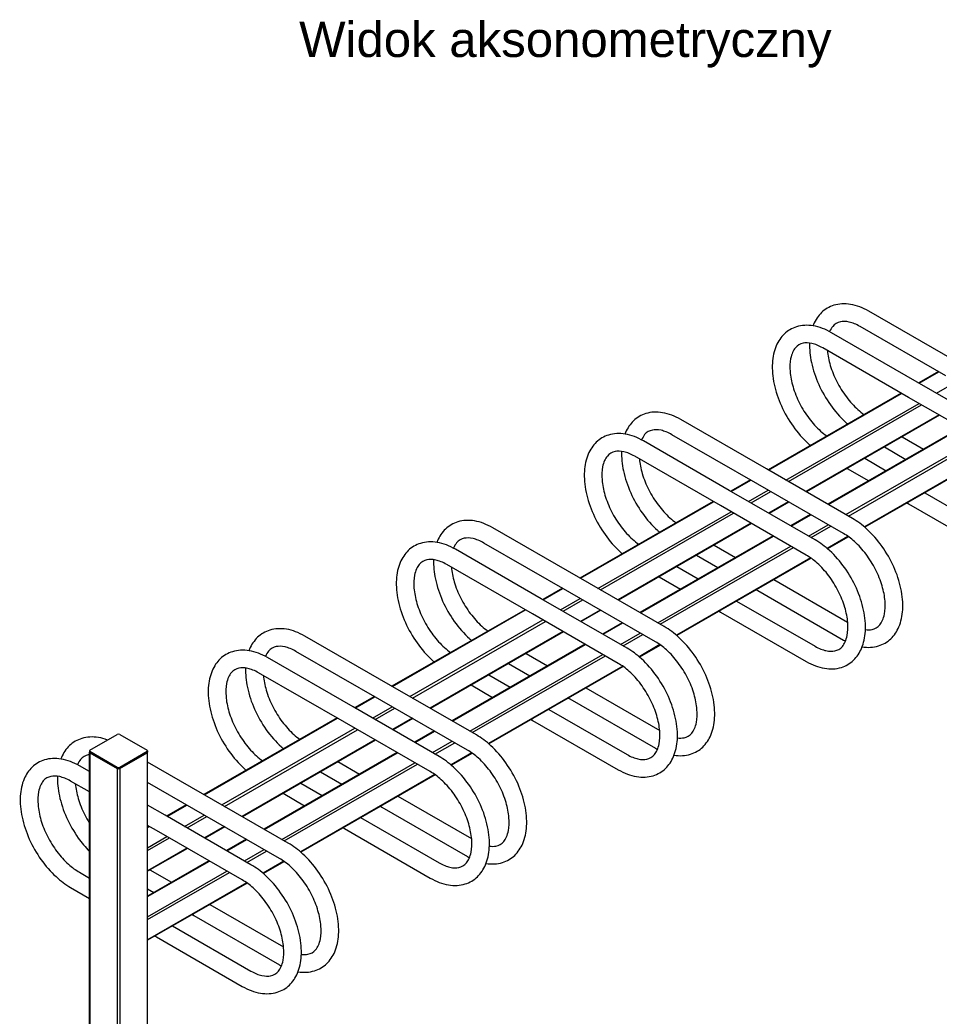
# Model space of a CAD drawing. Header units: millimetres. Extents: x 26080 to 30804, y 14395 to 20634.
# Drawn here: x 28610 to 29917, y 15692 to 17108 of the extents above; entities that cross this region are included whole.
import ezdxf

# ---------------------------------------------------------------- set-up
doc = ezdxf.new("R2010")
doc.units = ezdxf.units.MM
doc.header["$LTSCALE"] = 3
doc.layers.add('Krawędzie widoczneARTUR', color=7, linetype='Continuous', lineweight=50)
doc.layers.add('Widoczne krawędzie styczneARTUR', color=7, linetype='Continuous', lineweight=35)
doc.styles.get("Standard").update_dxf_attribs({"font": 'arial.ttf'})

msp = doc.modelspace()

# ---------------------------------------------------------------- linework, layer by layer
at = {"layer": 'Krawędzie widoczneARTUR', "lineweight": 18}
for p, q in [((29939.1, 16624.1), (29817.2, 16694.4)), ((29926.7, 16602.4), (29804.7, 16672.7)), ((29886.1, 16593.6), (29764.1, 16663.8)), ((29873.6, 16571.9), (29751.7, 16642.1)), ((29916.2, 16608.5), (29888.2, 16592.4)), ((30008.1, 16523.3), (29886.1, 16593.6)), ((29863.1, 16578), (29673.9, 16469)), ((29995.6, 16501.7), (29873.6, 16571.9)), ((29671.9, 16470.2), (29549.9, 16540.4)), ((29917.7, 16546.5), (29728.5, 16437.6)), ((29948.3, 16528.9), (29759.1, 16420)), ((29659.4, 16448.5), (29537.4, 16518.8)), ((29864.5, 16515.9), (29895.1, 16498.3)), ((29618.8, 16439.7), (29496.9, 16509.9)), ((30002.5, 16497.2), (29811.5, 16387.3)), ((29839.4, 16501.4), (29870, 16483.8)), ((29606.4, 16418), (29484.4, 16488.2)), ((29811.4, 16485.3), (29842, 16467.7)), ((29793.8, 16399.9), (29671.9, 16470.2)), ((29786.4, 16470.9), (29817, 16453.3)), ((29648.9, 16454.6), (29620.9, 16438.5)), ((29740.8, 16369.4), (29618.8, 16439.7)), ((29781.4, 16378.3), (29659.4, 16448.5)), ((29896.6, 16436.3), (30008.1, 16372.1)), ((29595.8, 16424), (29406.6, 16315.1)), ((29728.3, 16347.7), (29606.4, 16418)), ((29703.5, 16423.1), (29675.5, 16407)), ((29871.6, 16421.8), (29873.6, 16420.7)), ((29873.6, 16420.7), (29995.6, 16350.4)), ((29734, 16405.5), (29706.1, 16389.4)), ((29404.6, 16316.3), (29282.6, 16386.5)), ((29650.4, 16392.6), (29461.2, 16283.6)), ((29681, 16375), (29491.8, 16266)), ((29788.2, 16373.8), (29758.5, 16356.7)), ((29351.5, 16285.7), (29229.6, 16356)), ((29392.1, 16294.6), (29270.1, 16364.8)), ((29597.2, 16361.9), (29627.8, 16344.3)), ((29735.2, 16343.3), (29544.3, 16233.3)), ((29572.1, 16347.5), (29602.7, 16329.9)), ((29339.1, 16264.1), (29217.1, 16334.3)), ((29544.2, 16331.4), (29574.7, 16313.8)), ((29526.5, 16246), (29404.6, 16316.3)), ((29519.1, 16317), (29549.7, 16299.4)), ((29682.4, 16312.9), (29787.1, 16252.6)), ((29381.6, 16300.7), (29353.6, 16284.5)), ((29657.3, 16298.5), (29659.4, 16297.3)), ((29473.5, 16215.5), (29351.5, 16285.7)), ((29514.1, 16224.4), (29392.1, 16294.6)), ((29659.4, 16297.3), (29781.4, 16227)), ((29328.5, 16270.1), (29139.3, 16161.2)), ((29436.2, 16269.2), (29408.2, 16253.1)), ((29629.3, 16282.3), (29740.8, 16218.2)), ((29461, 16193.8), (29339.1, 16264.1)), ((29604.3, 16267.9), (29606.4, 16266.7)), ((29606.4, 16266.7), (29728.3, 16196.5)), ((29466.8, 16251.6), (29438.8, 16235.5)), ((29137.3, 16162.4), (29015.3, 16232.6)), ((29383.1, 16238.7), (29193.9, 16129.7)), ((29413.7, 16221.1), (29224.5, 16112.1)), ((29520.9, 16219.9), (29491.2, 16202.8)), ((29084.3, 16131.8), (28962.3, 16202.1)), ((29124.8, 16140.7), (29002.8, 16210.9)), ((29329.9, 16208), (29360.5, 16190.4)), ((29467.9, 16189.4), (29277, 16079.4)), ((29304.9, 16193.6), (29335.4, 16176)), ((29071.8, 16110.1), (28949.8, 16180.4)), ((29276.9, 16177.5), (29307.5, 16159.9)), ((29259.3, 16092.1), (29137.3, 16162.4)), ((29251.8, 16163.1), (29282.4, 16145.4)), ((29415.1, 16159), (29519.9, 16098.6)), ((29114.3, 16146.7), (29086.3, 16130.6)), ((29390, 16144.5), (29392.1, 16143.4)), ((29392.1, 16143.4), (29514.1, 16073.1)), ((29206.2, 16061.6), (29084.3, 16131.8)), ((29246.8, 16070.4), (29124.8, 16140.7)), ((29362.1, 16128.4), (29473.5, 16064.2)), ((29061.3, 16116.2), (28872.1, 16007.2)), ((29168.9, 16115.3), (29140.9, 16099.2)), ((29337, 16114), (29339.1, 16112.8)), ((29193.8, 16039.9), (29071.8, 16110.1)), ((29339.1, 16112.8), (29461, 16042.6)), ((28710, 16070.4), (28748.9, 16092.8)), ((28752.4, 16092.8), (28791.3, 16070.4)), ((29199.5, 16097.7), (29171.5, 16081.6)), ((29115.9, 16084.8), (28926.7, 15975.8)), ((28709.2, 16069.4), (28709.2, 16067.8)), ((28709.2, 15418.9), (28709.2, 16067.8)), ((28748.9, 16046), (28710, 16068.4)), ((28748.9, 16044.3), (28710, 16066.7)), ((28710, 16066.7), (28748.9, 16044.3)), ((28791.3, 16068.4), (28752.4, 16046)), ((28791.3, 16066.7), (28752.4, 16044.3)), ((28752.4, 16044.3), (28791.3, 16066.7)), ((28792, 16069.4), (28792, 16067.8)), ((28792, 15418.9), (28792, 16067.8)), ((29146.4, 16067.1), (28957.2, 15958.2)), ((29253.7, 16066), (29223.9, 16048.9)), ((28709.2, 16039.9), (28695, 16048.1)), ((28870, 16008.4), (28792, 16053.3)), ((29062.6, 16054.1), (29093.2, 16036.5)), ((29200.6, 16035.5), (29009.7, 15925.5)), ((29037.6, 16039.7), (29068.2, 16022.1)), ((28709.2, 16011.1), (28682.5, 16026.5)), ((28857.5, 15986.8), (28792, 16024.5)), ((29009.6, 16023.6), (29040.2, 16006)), ((28992, 15938.2), (28870, 16008.4)), ((28984.5, 16009.1), (29015.1, 15991.5)), ((29147.8, 16005), (29252.6, 15944.7)), ((28817, 15977.9), (28792, 15992.3)), ((28847, 15992.8), (28819, 15976.7)), ((28979.5, 15916.5), (28857.5, 15986.8)), ((29122.8, 15990.6), (29124.8, 15989.4)), ((29124.8, 15989.4), (29246.8, 15919.2)), ((28938.9, 15907.6), (28817, 15977.9)), ((29094.8, 15974.5), (29206.2, 15910.3)), ((28804.5, 15956.2), (28792, 15963.4)), ((28794, 15962.3), (28792, 15961.2)), ((28901.6, 15961.4), (28873.6, 15945.3)), ((29069.7, 15960.1), (29071.8, 15958.9)), ((29071.8, 15958.9), (29193.8, 15888.7)), ((28926.5, 15886), (28804.5, 15956.2)), ((28932.2, 15943.8), (28904.2, 15927.7)), ((28848.6, 15930.8), (28792, 15898.3)), ((28879.2, 15913.2), (28792, 15863)), ((28986.4, 15912.1), (28956.6, 15895)), ((28695, 15896.9), (28709.2, 15888.7)), ((28795.3, 15900.2), (28825.9, 15882.6)), ((28682.5, 15875.2), (28709.2, 15859.8)), ((28933.3, 15881.5), (28792, 15800.2)), ((28792, 15873.2), (28800.9, 15868.1)), ((28880.5, 15851.1), (28985.3, 15790.8)), ((28855.5, 15836.7), (28857.5, 15835.5)), ((28857.5, 15835.5), (28979.5, 15765.3)), ((28827.5, 15820.6), (28938.9, 15756.4)), ((28802.4, 15806.2), (28804.5, 15805)), ((28804.5, 15805), (28926.5, 15734.7))]:
    msp.add_line(p, q, dxfattribs=at)
for centre, major_axis, ratio, start_param, end_param in [((29879.9, 16431.5), (-6.2, -10.8), 0.578093, 5.99297, 6.283185), ((29879.9, 16431.5), (-6.2, -10.8), 0.578093, 5.99297, 6.283185), ((29665.6, 16308.1), (-6.2, -10.8), 0.578093, 5.99297, 6.283185), ((29665.6, 16308.1), (-6.2, -10.8), 0.578093, 5.99297, 6.283185), ((29612.6, 16277.6), (-6.2, -10.8), 0.578093, 5.99297, 6.283185), ((29612.6, 16277.6), (-6.2, -10.8), 0.578093, 5.99297, 6.283185), ((29398.3, 16154.2), (-6.2, -10.8), 0.578093, 5.99297, 6.283185), ((29398.3, 16154.2), (-6.2, -10.8), 0.578093, 5.99297, 6.283185), ((29345.3, 16123.7), (-6.2, -10.8), 0.578093, 5.99297, 6.283185), ((29345.3, 16123.7), (-6.2, -10.8), 0.578093, 5.99297, 6.283185), ((28750.6, 16091.8), (2.5, 0), 0.575862, 0.785398, 2.356194), ((28711.7, 16069.4), (-2.5, 0), 0.575862, 5.497787, 7.068583), ((28711.7, 16067.8), (-2.5, 0), 0.575862, 0, 0.785398), ((28711.7, 16067.8), (-2.5, 0), 0.575862, 0, 0.785398), ((28789.5, 16069.4), (2.5, 0), 0.575862, 5.497787, 7.068583), ((28789.5, 16067.8), (2.5, 0), 0.575862, 5.497787, 6.283185), ((28789.5, 16067.8), (2.5, 0), 0.575862, 5.497787, 6.283185), ((28750.6, 16047), (-2.5, 0), 0.575862, 0.785398, 2.356194), ((28750.6, 16045.4), (-2.5, 0), 0.575862, 0.785398, 2.356194), ((28750.6, 16045.4), (2.5, 0), 0.575862, 3.926991, 5.497787), ((29131, 16000.3), (-6.2, -10.8), 0.578093, 5.99297, 6.283185), ((29131, 16000.3), (-6.2, -10.8), 0.578093, 5.99297, 6.283185), ((29078, 15969.7), (-6.2, -10.8), 0.578093, 5.99297, 6.283185), ((29078, 15969.7), (-6.2, -10.8), 0.578093, 5.99297, 6.283185), ((28863.8, 15846.4), (-6.2, -10.8), 0.578093, 5.99297, 6.283185), ((28863.8, 15846.4), (-6.2, -10.8), 0.578093, 5.99297, 6.283185), ((28810.7, 15815.8), (-6.2, -10.8), 0.578093, 5.99297, 6.283185), ((28810.7, 15815.8), (-6.2, -10.8), 0.578093, 5.99297, 6.283185)]:
    msp.add_ellipse(centre, major_axis=major_axis, ratio=ratio, start_param=start_param, end_param=end_param, dxfattribs=at)
for points, knots in [([(29817.2, 16694.4), (29808.7, 16699.2), (29800, 16702.6), (29783.1, 16705.4), (29774.9, 16705.1), (29760.9, 16700.7), (29755, 16697.2), (29745.2, 16687.9), (29741.4, 16682.1), (29738.3, 16675), (29738.1, 16674.3), (29737.8, 16673.6)], [3.141593, 3.141593, 3.141593, 3.141593, 3.481277, 3.481277, 3.796504, 3.796504, 4.065238, 4.065238, 4.335145, 4.335145, 4.363889, 4.363889, 4.363889, 4.363889]), ([(29804.7, 16672.7), (29799.2, 16675.8), (29793.9, 16677.9), (29784.4, 16680.1), (29780.2, 16680.1), (29772.3, 16678.4), (29768.8, 16676.4), (29764.2, 16670.9), (29762.6, 16668.4), (29761.4, 16665.3)], [3.141593, 3.141593, 3.141593, 3.141593, 3.435599, 3.435599, 3.738392, 3.738392, 4.130903, 4.130903, 4.347843, 4.347843, 4.347843, 4.347843]), ([(29764.1, 16663.8), (29755.7, 16668.7), (29746.9, 16672.1), (29730, 16674.9), (29721.9, 16674.6), (29707.9, 16670.2), (29702, 16666.7), (29692.2, 16657.4), (29688.3, 16651.6), (29682.4, 16637.7), (29680.7, 16629.5), (29679.6, 16611.2), (29680.5, 16601.1), (29684.8, 16580.5), (29688.3, 16569.9), (29697.5, 16549.6), (29703.1, 16539.8), (29715.9, 16521.7), (29723.2, 16513.4), (29731.9, 16505.4), (29732.9, 16504.5), (29734, 16503.6)], [3.141593, 3.141593, 3.141593, 3.141593, 3.481277, 3.481277, 3.796504, 3.796504, 4.065238, 4.065238, 4.335145, 4.335145, 4.645453, 4.645453, 4.983686, 4.983686, 5.323004, 5.323004, 5.659446, 5.659446, 5.995843, 5.995843, 6.03965, 6.03965, 6.03965, 6.03965]), ([(29751.7, 16642.1), (29746.2, 16645.3), (29740.9, 16647.4), (29731.4, 16649.5), (29727.2, 16649.6), (29719.2, 16647.9), (29715.8, 16645.9), (29709.9, 16638.8), (29707.4, 16633.7), (29705, 16621.6), (29704.7, 16615.4), (29705.8, 16601.7), (29707.2, 16594.4), (29711.7, 16579.2), (29714.8, 16571.3), (29722.6, 16556.1), (29727.2, 16548.7), (29737.3, 16535.3), (29742.9, 16529.2), (29751.4, 16521.5), (29754.4, 16519.1), (29757.3, 16517)], [3.141593, 3.141593, 3.141593, 3.141593, 3.435599, 3.435599, 3.738392, 3.738392, 4.130903, 4.130903, 4.513015, 4.513015, 4.809207, 4.809207, 5.104426, 5.104426, 5.40437, 5.40437, 5.70691, 5.70691, 6.008792, 6.008792, 6.161881, 6.161881, 6.161881, 6.161881]), ([(29733.1, 16649), (29732.8, 16640.2), (29733.7, 16630.8), (29737.9, 16611), (29741.4, 16600.5), (29750.5, 16580.2), (29756.1, 16570.3), (29769, 16552.2), (29776.2, 16543.9), (29785, 16535.9), (29786, 16535), (29787, 16534.1)], [4.67204, 4.67204, 4.67204, 4.67204, 4.983686, 4.983686, 5.323004, 5.323004, 5.659446, 5.659446, 5.995843, 5.995843, 6.03965, 6.03965, 6.03965, 6.03965]), ([(29758.4, 16638.3), (29758.9, 16631.7), (29760.3, 16624.6), (29764.7, 16609.7), (29767.9, 16601.9), (29775.6, 16586.7), (29780.2, 16579.3), (29790.3, 16565.8), (29795.9, 16559.7), (29804.5, 16552), (29807.4, 16549.6), (29810.3, 16547.5)], [4.820495, 4.820495, 4.820495, 4.820495, 5.104426, 5.104426, 5.40437, 5.40437, 5.70691, 5.70691, 6.008792, 6.008792, 6.161881, 6.161881, 6.161881, 6.161881]), ([(29549.9, 16540.4), (29541.4, 16545.3), (29532.7, 16548.7), (29515.8, 16551.5), (29507.6, 16551.2), (29493.6, 16546.8), (29487.7, 16543.3), (29477.9, 16534), (29474.1, 16528.2), (29471, 16521.1), (29470.8, 16520.4), (29470.5, 16519.7)], [3.141593, 3.141593, 3.141593, 3.141593, 3.481277, 3.481277, 3.796504, 3.796504, 4.065238, 4.065238, 4.335145, 4.335145, 4.363889, 4.363889, 4.363889, 4.363889]), ([(29537.4, 16518.8), (29531.9, 16521.9), (29526.6, 16524), (29517.1, 16526.2), (29512.9, 16526.2), (29505, 16524.5), (29501.5, 16522.5), (29496.9, 16516.9), (29495.4, 16514.5), (29494.1, 16511.4)], [3.141593, 3.141593, 3.141593, 3.141593, 3.435599, 3.435599, 3.738392, 3.738392, 4.130903, 4.130903, 4.347843, 4.347843, 4.347843, 4.347843]), ([(29496.9, 16509.9), (29488.4, 16514.8), (29479.6, 16518.2), (29462.8, 16521), (29454.6, 16520.6), (29440.6, 16516.3), (29434.7, 16512.8), (29424.9, 16503.4), (29421.1, 16497.7), (29415.1, 16483.8), (29413.4, 16475.6), (29412.3, 16457.3), (29413.2, 16447.2), (29417.6, 16426.5), (29421, 16416), (29430.2, 16395.7), (29435.8, 16385.9), (29448.6, 16367.8), (29455.9, 16359.5), (29464.6, 16351.5), (29465.6, 16350.5), (29466.7, 16349.7)], [3.141593, 3.141593, 3.141593, 3.141593, 3.481277, 3.481277, 3.796504, 3.796504, 4.065238, 4.065238, 4.335145, 4.335145, 4.645453, 4.645453, 4.983686, 4.983686, 5.323004, 5.323004, 5.659446, 5.659446, 5.995843, 5.995843, 6.03965, 6.03965, 6.03965, 6.03965]), ([(29484.4, 16488.2), (29478.9, 16491.4), (29473.6, 16493.5), (29464.1, 16495.6), (29459.9, 16495.6), (29451.9, 16494), (29448.5, 16491.9), (29442.6, 16484.9), (29440.1, 16479.8), (29437.7, 16467.7), (29437.4, 16461.4), (29438.5, 16447.8), (29439.9, 16440.4), (29444.4, 16425.2), (29447.6, 16417.4), (29455.3, 16402.2), (29459.9, 16394.8), (29470, 16381.3), (29475.6, 16375.3), (29484.1, 16367.5), (29487.1, 16365.2), (29490, 16363.1)], [3.141593, 3.141593, 3.141593, 3.141593, 3.435599, 3.435599, 3.738392, 3.738392, 4.130903, 4.130903, 4.513015, 4.513015, 4.809207, 4.809207, 5.104426, 5.104426, 5.40437, 5.40437, 5.70691, 5.70691, 6.008792, 6.008792, 6.161881, 6.161881, 6.161881, 6.161881]), ([(29465.8, 16495.1), (29465.5, 16486.2), (29466.4, 16476.9), (29470.6, 16457.1), (29474.1, 16446.6), (29483.2, 16426.2), (29488.8, 16416.4), (29501.7, 16398.3), (29508.9, 16390), (29517.7, 16382), (29518.7, 16381.1), (29519.7, 16380.2)], [4.67204, 4.67204, 4.67204, 4.67204, 4.983686, 4.983686, 5.323004, 5.323004, 5.659446, 5.659446, 5.995843, 5.995843, 6.03965, 6.03965, 6.03965, 6.03965]), ([(29491.1, 16484.4), (29491.7, 16477.8), (29493, 16470.7), (29497.5, 16455.8), (29500.6, 16448), (29508.3, 16432.7), (29512.9, 16425.4), (29523.1, 16411.9), (29528.6, 16405.8), (29537.2, 16398.1), (29540.1, 16395.7), (29543, 16393.6)], [4.820495, 4.820495, 4.820495, 4.820495, 5.104426, 5.104426, 5.40437, 5.40437, 5.70691, 5.70691, 6.008792, 6.008792, 6.161881, 6.161881, 6.161881, 6.161881]), ([(29282.6, 16386.5), (29274.1, 16391.4), (29265.4, 16394.8), (29248.5, 16397.6), (29240.3, 16397.3), (29226.4, 16392.9), (29220.4, 16389.4), (29210.6, 16380.1), (29206.8, 16374.3), (29203.8, 16367.2), (29203.5, 16366.5), (29203.2, 16365.8)], [3.141593, 3.141593, 3.141593, 3.141593, 3.481277, 3.481277, 3.796504, 3.796504, 4.065238, 4.065238, 4.335145, 4.335145, 4.363889, 4.363889, 4.363889, 4.363889]), ([(29807.7, 16217.3), (29815.7, 16216), (29823.7, 16216.3), (29837.6, 16220.7), (29843.5, 16224.1), (29853.3, 16233.5), (29857.2, 16239.3), (29863.1, 16253.1), (29864.8, 16261.4), (29865.9, 16279.6), (29865, 16289.8), (29860.7, 16310.4), (29857.2, 16320.9), (29848, 16341.2), (29842.4, 16351.1), (29829.6, 16369.2), (29822.3, 16377.5), (29808, 16390.6), (29801, 16395.8), (29793.8, 16399.9)], [3.486225, 3.486225, 3.486225, 3.486225, 3.796504, 3.796504, 4.065238, 4.065238, 4.335145, 4.335145, 4.645453, 4.645453, 4.983686, 4.983686, 5.323004, 5.323004, 5.659446, 5.659446, 5.995843, 5.995843, 6.283185, 6.283185, 6.283185, 6.283185]), ([(29270.1, 16364.8), (29264.6, 16368), (29259.4, 16370.1), (29249.8, 16372.2), (29245.6, 16372.3), (29237.7, 16370.6), (29234.3, 16368.6), (29229.6, 16363), (29228.1, 16360.5), (29226.8, 16357.5)], [3.141593, 3.141593, 3.141593, 3.141593, 3.435599, 3.435599, 3.738392, 3.738392, 4.130903, 4.130903, 4.347843, 4.347843, 4.347843, 4.347843]), ([(29728.3, 16196.5), (29736.8, 16191.6), (29745.5, 16188.2), (29762.4, 16185.4), (29770.6, 16185.7), (29784.6, 16190.1), (29790.5, 16193.6), (29800.3, 16202.9), (29804.1, 16208.7), (29810, 16222.6), (29811.8, 16230.8), (29812.9, 16249.1), (29812, 16259.2), (29807.6, 16279.8), (29804.1, 16290.4), (29795, 16310.7), (29789.4, 16320.5), (29776.5, 16338.6), (29769.3, 16346.9), (29754.9, 16360.1), (29748, 16365.3), (29740.8, 16369.4)], [3.141593, 3.141593, 3.141593, 3.141593, 3.481277, 3.481277, 3.796504, 3.796504, 4.065238, 4.065238, 4.335145, 4.335145, 4.645453, 4.645453, 4.983686, 4.983686, 5.323004, 5.323004, 5.659446, 5.659446, 5.995843, 5.995843, 6.283185, 6.283185, 6.283185, 6.283185]), ([(29812.4, 16241.8), (29816, 16241.3), (29819.1, 16241.4), (29826.3, 16242.9), (29829.7, 16245), (29835.6, 16252), (29838.1, 16257.2), (29840.5, 16269.3), (29840.8, 16275.5), (29839.7, 16289.1), (29838.3, 16296.5), (29833.8, 16311.7), (29830.7, 16319.5), (29822.9, 16334.7), (29818.3, 16342.1), (29808.2, 16355.6), (29802.6, 16361.7), (29791.8, 16371.5), (29786.5, 16375.3), (29781.4, 16378.3)], [3.502271, 3.502271, 3.502271, 3.502271, 3.738392, 3.738392, 4.130903, 4.130903, 4.513015, 4.513015, 4.809207, 4.809207, 5.104426, 5.104426, 5.40437, 5.40437, 5.70691, 5.70691, 6.008792, 6.008792, 6.283185, 6.283185, 6.283185, 6.283185]), ([(29229.6, 16356), (29221.1, 16360.8), (29212.3, 16364.2), (29195.5, 16367.1), (29187.3, 16366.7), (29173.3, 16362.4), (29167.4, 16358.9), (29157.6, 16349.5), (29153.8, 16343.7), (29147.9, 16329.9), (29146.1, 16321.6), (29145, 16303.4), (29145.9, 16293.3), (29150.3, 16272.6), (29153.8, 16262.1), (29162.9, 16241.8), (29168.5, 16231.9), (29181.4, 16213.8), (29188.6, 16205.6), (29197.3, 16197.5), (29198.4, 16196.6), (29199.4, 16195.7)], [3.141593, 3.141593, 3.141593, 3.141593, 3.481277, 3.481277, 3.796504, 3.796504, 4.065238, 4.065238, 4.335145, 4.335145, 4.645453, 4.645453, 4.983686, 4.983686, 5.323004, 5.323004, 5.659446, 5.659446, 5.995843, 5.995843, 6.03965, 6.03965, 6.03965, 6.03965]), ([(29217.1, 16334.3), (29211.6, 16337.5), (29206.3, 16339.6), (29196.8, 16341.7), (29192.6, 16341.7), (29184.6, 16340.1), (29181.2, 16338), (29175.3, 16331), (29172.8, 16325.8), (29170.5, 16313.7), (29170.1, 16307.5), (29171.2, 16293.9), (29172.6, 16286.5), (29177.1, 16271.3), (29180.3, 16263.5), (29188, 16248.3), (29192.6, 16240.9), (29202.7, 16227.4), (29208.3, 16221.3), (29216.9, 16213.6), (29219.8, 16211.3), (29222.7, 16209.2)], [3.141593, 3.141593, 3.141593, 3.141593, 3.435599, 3.435599, 3.738392, 3.738392, 4.130903, 4.130903, 4.513015, 4.513015, 4.809207, 4.809207, 5.104426, 5.104426, 5.40437, 5.40437, 5.70691, 5.70691, 6.008792, 6.008792, 6.161881, 6.161881, 6.161881, 6.161881]), ([(29198.5, 16341.2), (29198.2, 16332.3), (29199.1, 16323), (29203.3, 16303.2), (29206.8, 16292.6), (29215.9, 16272.3), (29221.5, 16262.5), (29234.4, 16244.4), (29241.6, 16236.1), (29250.4, 16228.1), (29251.4, 16227.2), (29252.4, 16226.3)], [4.67204, 4.67204, 4.67204, 4.67204, 4.983686, 4.983686, 5.323004, 5.323004, 5.659446, 5.659446, 5.995843, 5.995843, 6.03965, 6.03965, 6.03965, 6.03965]), ([(29740.8, 16218.2), (29746.3, 16215), (29751.6, 16212.9), (29761.1, 16210.8), (29765.3, 16210.7), (29773.2, 16212.4), (29776.7, 16214.4), (29782.6, 16221.5), (29785.1, 16226.6), (29787.4, 16238.7), (29787.8, 16245), (29786.7, 16258.6), (29785.3, 16265.9), (29780.8, 16281.1), (29777.6, 16289), (29769.9, 16304.2), (29765.3, 16311.6), (29755.2, 16325), (29749.6, 16331.1), (29738.7, 16340.9), (29733.4, 16344.8), (29728.3, 16347.7)], [3.141593, 3.141593, 3.141593, 3.141593, 3.435599, 3.435599, 3.738392, 3.738392, 4.130903, 4.130903, 4.513015, 4.513015, 4.809207, 4.809207, 5.104426, 5.104426, 5.40437, 5.40437, 5.70691, 5.70691, 6.008792, 6.008792, 6.283185, 6.283185, 6.283185, 6.283185]), ([(29223.8, 16330.5), (29224.4, 16323.9), (29225.7, 16316.8), (29230.2, 16301.9), (29233.3, 16294), (29241, 16278.8), (29245.6, 16271.4), (29255.8, 16258), (29261.3, 16251.9), (29269.9, 16244.2), (29272.8, 16241.8), (29275.7, 16239.7)], [4.820495, 4.820495, 4.820495, 4.820495, 5.104426, 5.104426, 5.40437, 5.40437, 5.70691, 5.70691, 6.008792, 6.008792, 6.161881, 6.161881, 6.161881, 6.161881]), ([(29015.3, 16232.6), (29006.8, 16237.5), (28998.1, 16240.9), (28981.2, 16243.7), (28973.1, 16243.3), (28959.1, 16239), (28953.1, 16235.5), (28943.4, 16226.1), (28939.5, 16220.4), (28936.5, 16213.2), (28936.2, 16212.5), (28935.9, 16211.8)], [3.141593, 3.141593, 3.141593, 3.141593, 3.481277, 3.481277, 3.796504, 3.796504, 4.065238, 4.065238, 4.335145, 4.335145, 4.363889, 4.363889, 4.363889, 4.363889]), ([(29540.4, 16063.3), (29548.4, 16062), (29556.4, 16062.4), (29570.3, 16066.7), (29576.2, 16070.2), (29586, 16079.6), (29589.9, 16085.4), (29595.8, 16099.2), (29597.5, 16107.4), (29598.6, 16125.7), (29597.7, 16135.8), (29593.4, 16156.5), (29589.9, 16167), (29580.8, 16187.3), (29575.1, 16197.1), (29562.3, 16215.2), (29555, 16223.5), (29540.7, 16236.7), (29533.7, 16241.9), (29526.5, 16246)], [3.486225, 3.486225, 3.486225, 3.486225, 3.796504, 3.796504, 4.065238, 4.065238, 4.335145, 4.335145, 4.645453, 4.645453, 4.983686, 4.983686, 5.323004, 5.323004, 5.659446, 5.659446, 5.995843, 5.995843, 6.283185, 6.283185, 6.283185, 6.283185]), ([(28962.3, 16202.1), (28953.8, 16206.9), (28945.1, 16210.3), (28928.2, 16213.1), (28920, 16212.8), (28906, 16208.4), (28900.1, 16204.9), (28890.3, 16195.6), (28886.5, 16189.8), (28880.6, 16176), (28878.8, 16167.7), (28877.7, 16149.5), (28878.6, 16139.3), (28883, 16118.7), (28886.5, 16108.2), (28895.6, 16087.9), (28901.2, 16078), (28914.1, 16059.9), (28921.3, 16051.6), (28930.1, 16043.6), (28931.1, 16042.7), (28932.1, 16041.8)], [3.141593, 3.141593, 3.141593, 3.141593, 3.481277, 3.481277, 3.796504, 3.796504, 4.065238, 4.065238, 4.335145, 4.335145, 4.645453, 4.645453, 4.983686, 4.983686, 5.323004, 5.323004, 5.659446, 5.659446, 5.995843, 5.995843, 6.03965, 6.03965, 6.03965, 6.03965]), ([(29002.8, 16210.9), (28997.3, 16214.1), (28992.1, 16216.2), (28982.5, 16218.3), (28978.3, 16218.3), (28970.4, 16216.7), (28967, 16214.6), (28962.3, 16209.1), (28960.8, 16206.6), (28959.5, 16203.6)], [3.141593, 3.141593, 3.141593, 3.141593, 3.435599, 3.435599, 3.738392, 3.738392, 4.130903, 4.130903, 4.347843, 4.347843, 4.347843, 4.347843]), ([(29461, 16042.6), (29469.5, 16037.7), (29478.3, 16034.3), (29495.1, 16031.5), (29503.3, 16031.8), (29517.3, 16036.2), (29523.2, 16039.7), (29533, 16049), (29536.8, 16054.8), (29542.7, 16068.7), (29544.5, 16076.9), (29545.6, 16095.2), (29544.7, 16105.3), (29540.3, 16125.9), (29536.9, 16136.4), (29527.7, 16156.8), (29522.1, 16166.6), (29509.2, 16184.7), (29502, 16193), (29487.7, 16206.2), (29480.7, 16211.4), (29473.5, 16215.5)], [3.141593, 3.141593, 3.141593, 3.141593, 3.481277, 3.481277, 3.796504, 3.796504, 4.065238, 4.065238, 4.335145, 4.335145, 4.645453, 4.645453, 4.983686, 4.983686, 5.323004, 5.323004, 5.659446, 5.659446, 5.995843, 5.995843, 6.283185, 6.283185, 6.283185, 6.283185]), ([(29545.1, 16087.9), (29548.7, 16087.4), (29551.8, 16087.5), (29559, 16089), (29562.4, 16091.1), (29568.4, 16098.1), (29570.8, 16103.2), (29573.2, 16115.3), (29573.5, 16121.6), (29572.4, 16135.2), (29571, 16142.6), (29566.5, 16157.8), (29563.4, 16165.6), (29555.6, 16180.8), (29551, 16188.2), (29540.9, 16201.7), (29535.4, 16207.7), (29524.5, 16217.5), (29519.2, 16221.4), (29514.1, 16224.4)], [3.502271, 3.502271, 3.502271, 3.502271, 3.738392, 3.738392, 4.130903, 4.130903, 4.513015, 4.513015, 4.809207, 4.809207, 5.104426, 5.104426, 5.40437, 5.40437, 5.70691, 5.70691, 6.008792, 6.008792, 6.283185, 6.283185, 6.283185, 6.283185]), ([(28949.8, 16180.4), (28944.3, 16183.5), (28939, 16185.6), (28929.5, 16187.8), (28925.3, 16187.8), (28917.4, 16186.1), (28913.9, 16184.1), (28908, 16177.1), (28905.5, 16171.9), (28903.2, 16159.8), (28902.9, 16153.6), (28903.9, 16140), (28905.3, 16132.6), (28909.9, 16117.4), (28913, 16109.6), (28920.7, 16094.4), (28925.3, 16087), (28935.5, 16073.5), (28941, 16067.4), (28949.6, 16059.7), (28952.5, 16057.3), (28955.4, 16055.2)], [3.141593, 3.141593, 3.141593, 3.141593, 3.435599, 3.435599, 3.738392, 3.738392, 4.130903, 4.130903, 4.513015, 4.513015, 4.809207, 4.809207, 5.104426, 5.104426, 5.40437, 5.40437, 5.70691, 5.70691, 6.008792, 6.008792, 6.161881, 6.161881, 6.161881, 6.161881]), ([(28931.2, 16187.3), (28930.9, 16178.4), (28931.8, 16169.1), (28936, 16149.2), (28939.5, 16138.7), (28948.6, 16118.4), (28954.2, 16108.6), (28967.1, 16090.5), (28974.3, 16082.2), (28983.1, 16074.2), (28984.1, 16073.2), (28985.1, 16072.4)], [4.67204, 4.67204, 4.67204, 4.67204, 4.983686, 4.983686, 5.323004, 5.323004, 5.659446, 5.659446, 5.995843, 5.995843, 6.03965, 6.03965, 6.03965, 6.03965]), ([(29473.5, 16064.2), (29479, 16061.1), (29484.3, 16059), (29493.8, 16056.8), (29498, 16056.8), (29506, 16058.5), (29509.4, 16060.5), (29515.3, 16067.6), (29517.8, 16072.7), (29520.1, 16084.8), (29520.5, 16091), (29519.4, 16104.7), (29518, 16112), (29513.5, 16127.2), (29510.3, 16135.1), (29502.6, 16150.3), (29498, 16157.7), (29487.9, 16171.1), (29482.3, 16177.2), (29471.5, 16187), (29466.2, 16190.9), (29461, 16193.8)], [3.141593, 3.141593, 3.141593, 3.141593, 3.435599, 3.435599, 3.738392, 3.738392, 4.130903, 4.130903, 4.513015, 4.513015, 4.809207, 4.809207, 5.104426, 5.104426, 5.40437, 5.40437, 5.70691, 5.70691, 6.008792, 6.008792, 6.283185, 6.283185, 6.283185, 6.283185]), ([(28956.5, 16176.5), (28957.1, 16170), (28958.5, 16162.9), (28962.9, 16147.9), (28966, 16140.1), (28973.7, 16124.9), (28978.3, 16117.5), (28988.5, 16104), (28994, 16098), (29002.6, 16090.2), (29005.5, 16087.9), (29008.4, 16085.8)], [4.820495, 4.820495, 4.820495, 4.820495, 5.104426, 5.104426, 5.40437, 5.40437, 5.70691, 5.70691, 6.008792, 6.008792, 6.161881, 6.161881, 6.161881, 6.161881]), ([(28735, 16084.8), (28730.7, 16086.5), (28726.4, 16087.7), (28713.9, 16089.8), (28705.8, 16089.4), (28691.8, 16085.1), (28685.9, 16081.6), (28676.1, 16072.2), (28672.2, 16066.4), (28669.2, 16059.3), (28668.9, 16058.6), (28668.6, 16057.9)], [3.312695, 3.312695, 3.312695, 3.312695, 3.481277, 3.481277, 3.796504, 3.796504, 4.065238, 4.065238, 4.335145, 4.335145, 4.363889, 4.363889, 4.363889, 4.363889]), ([(29273.1, 15909.4), (29281.1, 15908.1), (29289.2, 15908.5), (29303, 15912.8), (29309, 15916.3), (29318.7, 15925.6), (29322.6, 15931.4), (29328.5, 15945.3), (29330.2, 15953.5), (29331.3, 15971.8), (29330.4, 15981.9), (29326.1, 16002.5), (29322.6, 16013.1), (29313.5, 16033.4), (29307.8, 16043.2), (29295, 16061.3), (29287.8, 16069.6), (29273.4, 16082.8), (29266.4, 16088), (29259.3, 16092.1)], [3.486225, 3.486225, 3.486225, 3.486225, 3.796504, 3.796504, 4.065238, 4.065238, 4.335145, 4.335145, 4.645453, 4.645453, 4.983686, 4.983686, 5.323004, 5.323004, 5.659446, 5.659446, 5.995843, 5.995843, 6.283185, 6.283185, 6.283185, 6.283185]), ([(28695, 16048.1), (28686.5, 16053), (28677.8, 16056.4), (28660.9, 16059.2), (28652.7, 16058.9), (28638.8, 16054.5), (28632.8, 16051), (28623, 16041.7), (28619.2, 16035.9), (28613.3, 16022.1), (28611.5, 16013.8), (28610.4, 15995.5), (28611.3, 15985.4), (28615.7, 15964.8), (28619.2, 15954.3), (28628.3, 15933.9), (28633.9, 15924.1), (28646.8, 15906), (28654, 15897.7), (28668.4, 15884.6), (28675.3, 15879.3), (28682.5, 15875.2)], [3.141593, 3.141593, 3.141593, 3.141593, 3.481277, 3.481277, 3.796504, 3.796504, 4.065238, 4.065238, 4.335145, 4.335145, 4.645453, 4.645453, 4.983686, 4.983686, 5.323004, 5.323004, 5.659446, 5.659446, 5.995843, 5.995843, 6.283185, 6.283185, 6.283185, 6.283185]), ([(28709.2, 16064), (28708.7, 16063.9), (28708.1, 16063.8), (28703.1, 16062.8), (28699.7, 16060.7), (28695, 16055.2), (28693.5, 16052.7), (28692.3, 16049.7)], [3.6919349, 3.6919349, 3.6919349, 3.6919349, 3.7383917, 3.7383917, 4.1309033, 4.1309033, 4.3478433, 4.3478433, 4.3478433, 4.3478433]), ([(29193.8, 15888.7), (29202.2, 15883.8), (29211, 15880.4), (29227.8, 15877.6), (29236, 15877.9), (29250, 15882.3), (29255.9, 15885.8), (29265.7, 15895.1), (29269.5, 15900.9), (29275.5, 15914.7), (29277.2, 15923), (29278.3, 15941.3), (29277.4, 15951.4), (29273.1, 15972), (29269.6, 15982.5), (29260.4, 16002.9), (29254.8, 16012.7), (29242, 16030.8), (29234.7, 16039.1), (29220.4, 16052.2), (29213.4, 16057.4), (29206.2, 16061.6)], [3.141593, 3.141593, 3.141593, 3.141593, 3.481277, 3.481277, 3.796504, 3.796504, 4.065238, 4.065238, 4.335145, 4.335145, 4.645453, 4.645453, 4.983686, 4.983686, 5.323004, 5.323004, 5.659446, 5.659446, 5.995843, 5.995843, 6.283185, 6.283185, 6.283185, 6.283185]), ([(29277.8, 15934), (29281.4, 15933.5), (29284.5, 15933.6), (29291.7, 15935.1), (29295.1, 15937.1), (29301.1, 15944.2), (29303.5, 15949.3), (29305.9, 15961.4), (29306.2, 15967.7), (29305.1, 15981.3), (29303.7, 15988.6), (29299.2, 16003.8), (29296.1, 16011.7), (29288.4, 16026.9), (29283.8, 16034.3), (29273.6, 16047.7), (29268.1, 16053.8), (29257.2, 16063.6), (29251.9, 16067.5), (29246.8, 16070.4)], [3.502271, 3.502271, 3.502271, 3.502271, 3.738392, 3.738392, 4.130903, 4.130903, 4.513015, 4.513015, 4.809207, 4.809207, 5.104426, 5.104426, 5.40437, 5.40437, 5.70691, 5.70691, 6.008792, 6.008792, 6.283185, 6.283185, 6.283185, 6.283185]), ([(28682.5, 16026.5), (28677, 16029.6), (28671.7, 16031.7), (28662.2, 16033.9), (28658, 16033.9), (28650.1, 16032.2), (28646.7, 16030.2), (28640.7, 16023.1), (28638.2, 16018), (28635.9, 16005.9), (28635.6, 15999.7), (28636.7, 15986.1), (28638.1, 15978.7), (28642.6, 15963.5), (28645.7, 15955.7), (28653.4, 15940.4), (28658, 15933.1), (28668.2, 15919.6), (28673.7, 15913.5), (28684.6, 15903.7), (28689.9, 15899.8), (28695, 15896.9)], [3.141593, 3.141593, 3.141593, 3.141593, 3.435599, 3.435599, 3.738392, 3.738392, 4.130903, 4.130903, 4.513015, 4.513015, 4.809207, 4.809207, 5.104426, 5.104426, 5.40437, 5.40437, 5.70691, 5.70691, 6.008792, 6.008792, 6.283185, 6.283185, 6.283185, 6.283185]), ([(28663.9, 16033.3), (28663.6, 16024.5), (28664.5, 16015.1), (28668.7, 15995.3), (28672.2, 15984.8), (28681.3, 15964.5), (28687, 15954.6), (28698.3, 15938.7), (28703.6, 15932.3), (28709.2, 15926.6)], [4.67204, 4.67204, 4.67204, 4.67204, 4.983686, 4.983686, 5.323004, 5.323004, 5.659446, 5.659446, 5.913854, 5.913854, 5.913854, 5.913854]), ([(29206.2, 15910.3), (29211.7, 15907.2), (29217, 15905.1), (29226.5, 15902.9), (29230.7, 15902.9), (29238.7, 15904.6), (29242.1, 15906.6), (29248, 15913.6), (29250.5, 15918.8), (29252.9, 15930.9), (29253.2, 15937.1), (29252.1, 15950.7), (29250.7, 15958.1), (29246.2, 15973.3), (29243.1, 15981.1), (29235.3, 15996.4), (29230.7, 16003.7), (29220.6, 16017.2), (29215, 16023.3), (29204.2, 16033.1), (29198.9, 16037), (29193.8, 16039.9)], [3.141593, 3.141593, 3.141593, 3.141593, 3.435599, 3.435599, 3.738392, 3.738392, 4.130903, 4.130903, 4.513015, 4.513015, 4.809207, 4.809207, 5.104426, 5.104426, 5.40437, 5.40437, 5.70691, 5.70691, 6.008792, 6.008792, 6.283185, 6.283185, 6.283185, 6.283185]), ([(28689.2, 16022.6), (28689.8, 16016), (28691.2, 16008.9), (28695.6, 15994), (28698.7, 15986.2), (28704.6, 15974.6), (28706.8, 15970.7), (28709.2, 15966.9)], [4.820495, 4.820495, 4.820495, 4.820495, 5.1044257, 5.1044257, 5.40437, 5.40437, 5.563086, 5.563086, 5.563086, 5.563086]), ([(29005.9, 15755.5), (29013.8, 15754.2), (29021.9, 15754.6), (29035.7, 15758.9), (29041.7, 15762.4), (29051.5, 15771.7), (29055.3, 15777.5), (29061.2, 15791.4), (29063, 15799.6), (29064, 15817.9), (29063.2, 15828), (29058.8, 15848.6), (29055.3, 15859.1), (29046.2, 15879.5), (29040.6, 15889.3), (29027.7, 15907.4), (29020.5, 15915.7), (29006.1, 15928.9), (28999.1, 15934.1), (28992, 15938.2)], [3.486225, 3.486225, 3.486225, 3.486225, 3.796504, 3.796504, 4.065238, 4.065238, 4.335145, 4.335145, 4.645453, 4.645453, 4.983686, 4.983686, 5.323004, 5.323004, 5.659446, 5.659446, 5.995843, 5.995843, 6.283185, 6.283185, 6.283185, 6.283185]), ([(29010.6, 15780.1), (29014.1, 15779.6), (29017.2, 15779.7), (29024.4, 15781.2), (29027.8, 15783.2), (29033.8, 15790.3), (29036.3, 15795.4), (29038.6, 15807.5), (29038.9, 15813.7), (29037.8, 15827.4), (29036.4, 15834.7), (29031.9, 15849.9), (29028.8, 15857.8), (29021.1, 15873), (29016.5, 15880.4), (29006.3, 15893.8), (29000.8, 15899.9), (28989.9, 15909.7), (28984.6, 15913.6), (28979.5, 15916.5)], [3.502271, 3.502271, 3.502271, 3.502271, 3.738392, 3.738392, 4.130903, 4.130903, 4.513015, 4.513015, 4.809207, 4.809207, 5.104426, 5.104426, 5.40437, 5.40437, 5.70691, 5.70691, 6.008792, 6.008792, 6.283185, 6.283185, 6.283185, 6.283185]), ([(28926.5, 15734.7), (28934.9, 15729.9), (28943.7, 15726.5), (28960.6, 15723.7), (28968.7, 15724), (28982.7, 15728.4), (28988.6, 15731.8), (28998.4, 15741.2), (29002.3, 15747), (29008.2, 15760.8), (29009.9, 15769.1), (29011, 15787.3), (29010.1, 15797.5), (29005.8, 15818.1), (29002.3, 15828.6), (28993.2, 15848.9), (28987.5, 15858.8), (28974.7, 15876.9), (28967.4, 15885.2), (28953.1, 15898.3), (28946.1, 15903.5), (28938.9, 15907.6)], [3.141593, 3.141593, 3.141593, 3.141593, 3.481277, 3.481277, 3.796504, 3.796504, 4.065238, 4.065238, 4.335145, 4.335145, 4.645453, 4.645453, 4.983686, 4.983686, 5.323004, 5.323004, 5.659446, 5.659446, 5.995843, 5.995843, 6.283185, 6.283185, 6.283185, 6.283185]), ([(28938.9, 15756.4), (28944.4, 15753.2), (28949.7, 15751.2), (28959.3, 15749), (28963.4, 15749), (28971.4, 15750.6), (28974.8, 15752.7), (28980.8, 15759.7), (28983.2, 15764.9), (28985.6, 15777), (28985.9, 15783.2), (28984.8, 15796.8), (28983.4, 15804.2), (28978.9, 15819.4), (28975.8, 15827.2), (28968, 15842.4), (28963.4, 15849.8), (28953.3, 15863.3), (28947.8, 15869.4), (28936.9, 15879.2), (28931.6, 15883), (28926.5, 15886)], [3.141593, 3.141593, 3.141593, 3.141593, 3.435599, 3.435599, 3.738392, 3.738392, 4.130903, 4.130903, 4.513015, 4.513015, 4.809207, 4.809207, 5.104426, 5.104426, 5.40437, 5.40437, 5.70691, 5.70691, 6.008792, 6.008792, 6.283185, 6.283185, 6.283185, 6.283185])]:
    msp.add_open_spline(points, degree=3, knots=knots, dxfattribs=at)
for points in [[(29781.4, 16227), (29782.3, 16226.5), (29783.2, 16226), (29784.1, 16225.5)], [(29514.1, 16073.1), (29515, 16072.6), (29515.9, 16072.1), (29516.8, 16071.6)], [(29246.8, 15919.2), (29247.7, 15918.7), (29248.6, 15918.2), (29249.5, 15917.7)], [(28979.5, 15765.3), (28980.4, 15764.8), (28981.3, 15764.2), (28982.2, 15763.8)]]:
    msp.add_open_spline(points, degree=3, dxfattribs=at)
at = {"layer": 'Widoczne krawędzie styczneARTUR', "lineweight": 18}
for p, q in [((29888.9, 16592), (29916.9, 16608.1)), ((29913.6, 16577.7), (29941.6, 16593.8)), ((29674.6, 16468.6), (29863.8, 16577.5)), ((29699.4, 16454.3), (29888.6, 16563.3)), ((29702.9, 16452.3), (29892.1, 16561.3)), ((29917, 16546.9), (29727.8, 16438)), ((29759.8, 16419.5), (29949, 16528.5)), ((29784.6, 16405.3), (29973.8, 16514.2)), ((29788.1, 16403.2), (29977.3, 16512.2)), ((30001.8, 16497.7), (29810.9, 16387.8)), ((29621.6, 16438), (29649.6, 16454.2)), ((29646.4, 16423.8), (29674.3, 16439.9)), ((29649.9, 16421.8), (29677.9, 16437.9)), ((29407.4, 16314.7), (29596.6, 16423.6)), ((29702.7, 16423.6), (29674.7, 16407.4)), ((29432.1, 16300.4), (29621.3, 16409.4)), ((29435.6, 16298.4), (29624.9, 16407.3)), ((29706.8, 16389), (29734.8, 16405.1)), ((29649.7, 16393), (29460.5, 16284.1)), ((29731.5, 16374.7), (29759.5, 16390.9)), ((29735.1, 16372.7), (29763.1, 16388.8)), ((29492.5, 16265.6), (29681.7, 16374.6)), ((29787.6, 16374.3), (29757.9, 16357.2)), ((29517.3, 16251.4), (29706.5, 16360.3)), ((29520.8, 16249.3), (29710, 16358.3)), ((29734.5, 16343.8), (29543.7, 16233.9)), ((29354.3, 16284.1), (29382.3, 16300.2)), ((29379.1, 16269.9), (29407.1, 16286)), ((29382.6, 16267.8), (29410.6, 16284)), ((29140.1, 16160.7), (29329.3, 16269.7)), ((29435.4, 16269.6), (29407.5, 16253.5)), ((29164.8, 16146.5), (29354, 16255.5)), ((29168.4, 16144.5), (29357.6, 16253.4)), ((29439.5, 16235.1), (29467.5, 16251.2)), ((29382.4, 16239.1), (29193.2, 16130.1)), ((29464.3, 16220.8), (29492.2, 16236.9)), ((29467.8, 16218.8), (29495.8, 16234.9)), ((29225.3, 16111.7), (29414.5, 16220.6)), ((29520.3, 16220.4), (29490.6, 16203.3)), ((29250, 16097.4), (29439.2, 16206.4)), ((29253.5, 16095.4), (29442.7, 16204.4)), ((29467.3, 16189.9), (29276.4, 16079.9)), ((29087, 16130.2), (29115, 16146.3)), ((29111.8, 16116), (29139.8, 16132.1)), ((29115.3, 16113.9), (29143.3, 16130)), ((28872.8, 16006.8), (29062, 16115.8)), ((29168.2, 16115.7), (29140.2, 16099.6)), ((28897.5, 15992.6), (29086.7, 16101.5)), ((28901.1, 15990.5), (29090.3, 16099.5)), ((29115.1, 16085.2), (28925.9, 15976.2)), ((29172.2, 16081.2), (29200.2, 16097.3)), ((29197, 16066.9), (29225, 16083)), ((29200.5, 16064.9), (29228.5, 16081)), ((28710, 16066.7), (28710, 16068.4)), ((28710, 16066.7), (28710, 15418.3)), ((28791.3, 16068.4), (28791.3, 16066.7)), ((28791.3, 16066.7), (28791.3, 15418.3)), ((28958, 15957.8), (29147.2, 16066.7)), ((29253, 16066.5), (29223.3, 16049.4)), ((28748.9, 16044.3), (28748.9, 16046)), ((28748.9, 16044.3), (28748.9, 15395.9)), ((28752.4, 16044.3), (28752.4, 16046)), ((28752.4, 16044.3), (28752.4, 15395.9)), ((28982.7, 15943.5), (29171.9, 16052.5)), ((28986.3, 15941.5), (29175.5, 16050.4)), ((29200, 16035.9), (29009.1, 15926)), ((28819.8, 15976.3), (28847.7, 15992.4)), ((28844.5, 15962), (28872.5, 15978.1)), ((28848, 15960), (28876, 15976.1)), ((28792, 15960.3), (28794.7, 15961.9)), ((28900.9, 15961.8), (28872.9, 15945.7)), ((28792, 15931.8), (28819.5, 15947.6)), ((28792, 15927.7), (28823, 15945.6)), ((28847.8, 15931.3), (28792, 15899.1)), ((28904.9, 15927.2), (28932.9, 15943.3)), ((28929.7, 15913), (28957.7, 15929.1)), ((28933.2, 15910.9), (28961.2, 15927.1)), ((28792, 15862.2), (28879.9, 15912.8)), ((28985.7, 15912.6), (28956.1, 15895.5)), ((28792, 15833.7), (28904.6, 15898.6)), ((28792, 15829.6), (28908.2, 15896.5)), ((28932.7, 15882), (28792, 15801))]:
    msp.add_line(p, q, dxfattribs=at)

# ---------------------------------------------------------------- texts
at = {"insert": (29007.4, 17105.7), "char_height": 50, "attachment_point": 1}
msp.add_mtext_dynamic_manual_height_columns('Widok aksonometryczny', width=1167.306, gutter_width=1, heights=[0], dxfattribs=at)

doc.saveas('drawing.dxf')
